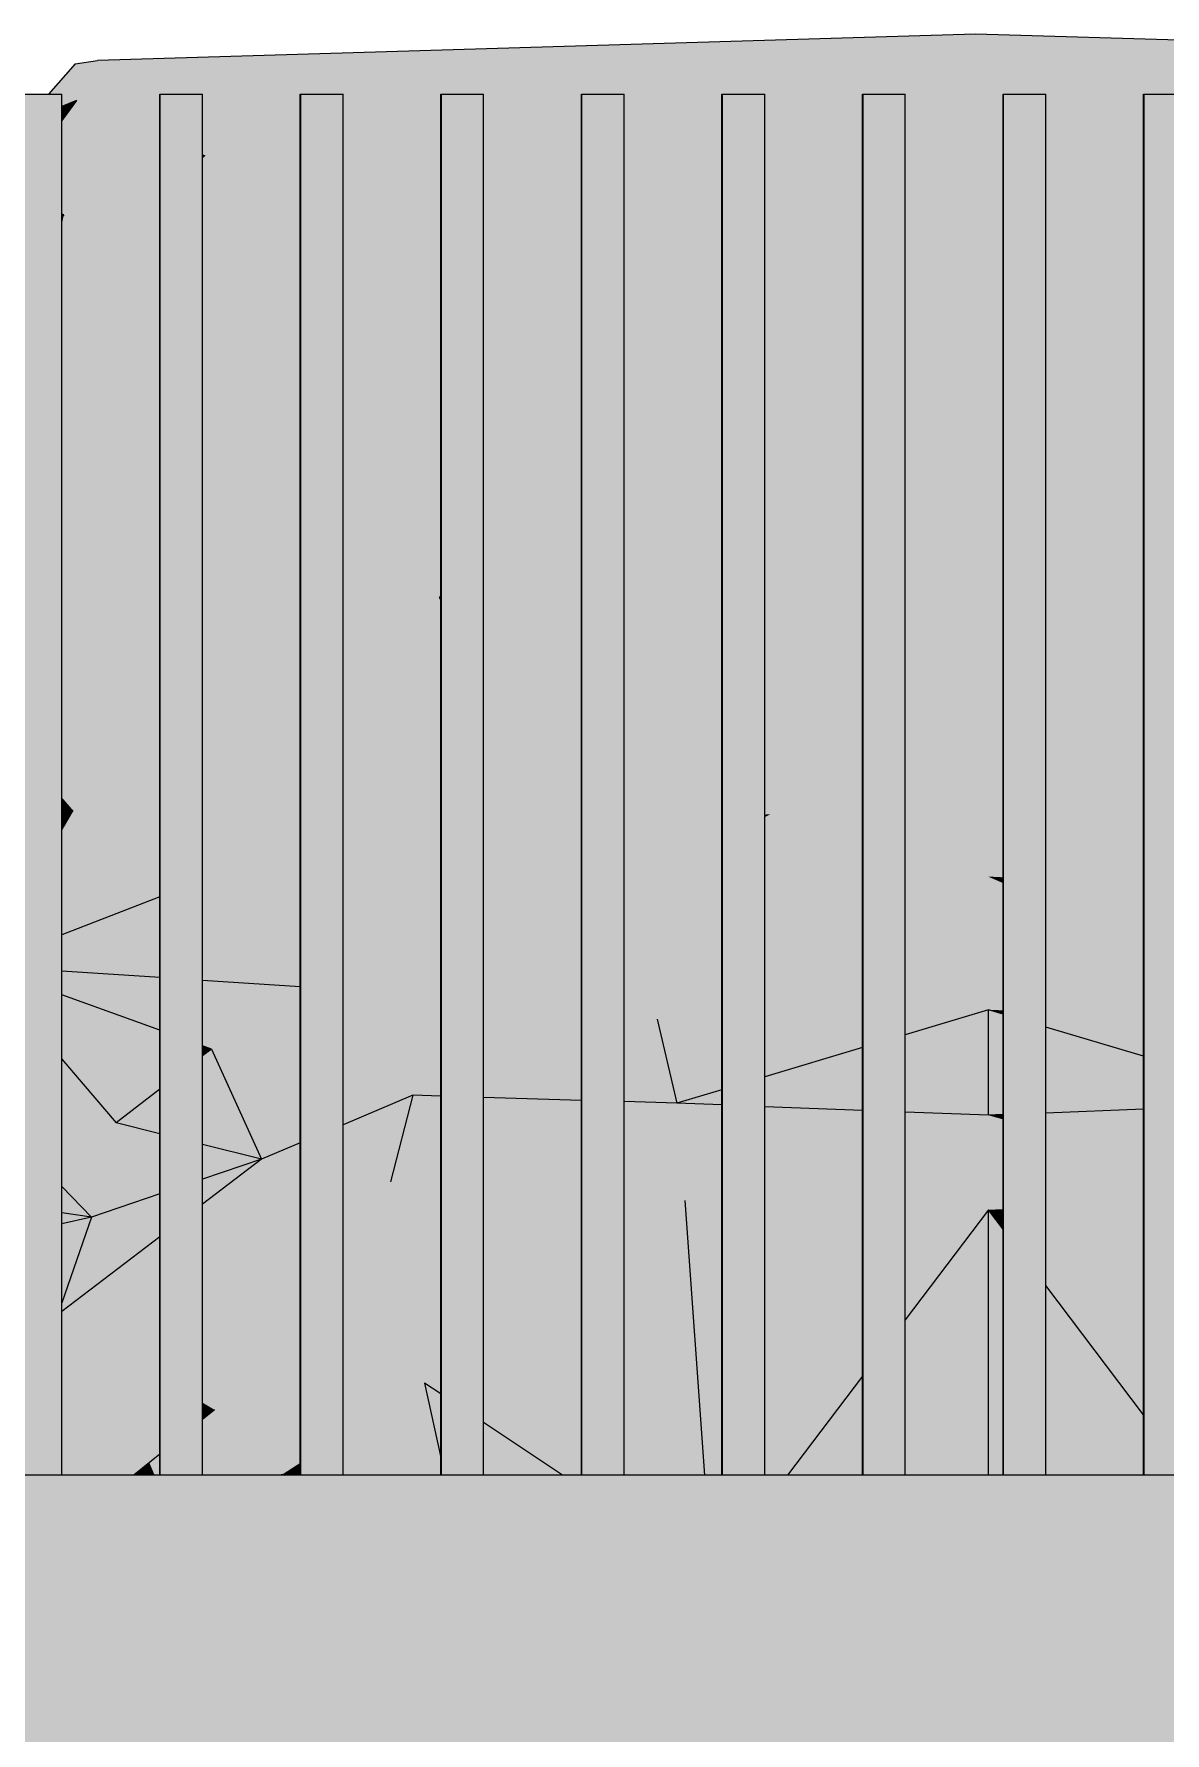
# Model space of a CAD drawing. Header units: millimetres. Extents: x 365175 to 2667127, y -330297 to -162108.
# Drawn here: x 1907729 to 1908532, y -319094 to -317888 of the extents above; entities that cross this region are included whole.
import ezdxf

# ---------------------------------------------------------------- set-up
doc = ezdxf.new("R2010")
doc.units = ezdxf.units.MM
doc.header["$MEASUREMENT"] = 0
doc.layers.add('Cars', color=7, linetype='Continuous')
doc.layers.add('TopoAlt', color=7, linetype='Continuous')

# ---------------------------------------------------------------- blocks, each defined once
blk = doc.blocks.new('Élément de coupe_125_6', base_point=(1445436.1, -319511))
at = {"layer": 'TopoAlt', "linetype": 'Continuous', "lineweight": 0, "true_color": 0x000000}
blk.add_hatch(color=18, dxfattribs=at).paths.add_polyline_path([(1882185.2, -318911), (1882185.2, -319511), (1914672.8, -319511), (1914672.8, -318911)])
at = {"layer": 'TopoAlt', "color": 190, "linetype": 'Continuous', "lineweight": 5, "true_color": 0x8002ff}
blk.add_line((1914672.8, -318911), (1882185.2, -318911), dxfattribs=at)
blk = doc.blocks.new('Élément de coupe_431_6', base_point=(1445436.1, -319511))
at = {"linetype": 'Continuous', "lineweight": 0, "true_color": 0x000000}
for points in [[(1907718.6, -318911), (1907718.9, -318911), (1907718.9, -317931), (1907718.6, -317931)], [(1907718.6, -318911), (1907718.9, -318911), (1907718.9, -317931), (1907718.6, -317931)], [(1907718.9, -318911), (1907748.9, -318911), (1907748.9, -317931), (1907718.9, -317931)]]:
    blk.add_hatch(color=18, dxfattribs=at).paths.add_polyline_path(points)
at = {"color": 18, "linetype": 'Continuous', "lineweight": 5, "true_color": 0x330000}
for p, q in [((1907718.6, -317931), (1907718.9, -317931)), ((1907718.6, -318911), (1907718.6, -317931)), ((1907718.9, -317931), (1907748.9, -317931)), ((1907718.9, -318911), (1907718.9, -317931)), ((1907748.9, -318911), (1907748.9, -317931))]:
    blk.add_line(p, q, dxfattribs=at)
blk = doc.blocks.new('Élément de coupe_432_6', base_point=(1445436.1, -319511))
at = {"linetype": 'Continuous', "lineweight": 0, "true_color": 0x000000}
for points in [[(1907818.4, -318911), (1907818.7, -318911), (1907818.7, -317931), (1907818.4, -317931)], [(1907818.4, -318911), (1907818.7, -318911), (1907818.7, -317931), (1907818.4, -317931)], [(1907818.7, -318911), (1907848.7, -318911), (1907848.7, -317931), (1907818.7, -317931)]]:
    blk.add_hatch(color=18, dxfattribs=at).paths.add_polyline_path(points)
at = {"color": 18, "linetype": 'Continuous', "lineweight": 5, "true_color": 0x330000}
for p, q in [((1907818.4, -317931), (1907818.7, -317931)), ((1907818.4, -318911), (1907818.4, -317931)), ((1907818.7, -317931), (1907848.7, -317931)), ((1907818.7, -318911), (1907818.7, -317931)), ((1907848.7, -318911), (1907848.7, -317931))]:
    blk.add_line(p, q, dxfattribs=at)
blk = doc.blocks.new('Élément de coupe_433_6', base_point=(1445436.1, -319511))
at = {"linetype": 'Continuous', "lineweight": 0, "true_color": 0x000000}
for points in [[(1907918.1, -318911), (1907918.4, -318911), (1907918.4, -317931), (1907918.1, -317931)], [(1907918.1, -318911), (1907918.4, -318911), (1907918.4, -317931), (1907918.1, -317931)], [(1907918.4, -318911), (1907948.4, -318911), (1907948.4, -317931), (1907918.4, -317931)]]:
    blk.add_hatch(color=18, dxfattribs=at).paths.add_polyline_path(points)
at = {"color": 18, "linetype": 'Continuous', "lineweight": 5, "true_color": 0x330000}
for p, q in [((1907918.1, -317931), (1907918.4, -317931)), ((1907918.1, -318911), (1907918.1, -317931)), ((1907918.4, -317931), (1907948.4, -317931)), ((1907918.4, -318911), (1907918.4, -317931)), ((1907948.4, -318911), (1907948.4, -317931))]:
    blk.add_line(p, q, dxfattribs=at)
blk = doc.blocks.new('Élément de coupe_434_6', base_point=(1445436.1, -319511))
at = {"linetype": 'Continuous', "lineweight": 0, "true_color": 0x000000}
for points in [[(1908017.9, -318911), (1908018.2, -318911), (1908018.2, -317931), (1908017.9, -317931)], [(1908017.9, -318911), (1908018.2, -318911), (1908018.2, -317931), (1908017.9, -317931)], [(1908018.2, -318911), (1908048.2, -318911), (1908048.2, -317931), (1908018.2, -317931)]]:
    blk.add_hatch(color=18, dxfattribs=at).paths.add_polyline_path(points)
at = {"color": 18, "linetype": 'Continuous', "lineweight": 5, "true_color": 0x330000}
for p, q in [((1908017.9, -317931), (1908018.2, -317931)), ((1908017.9, -318911), (1908017.9, -317931)), ((1908018.2, -317931), (1908048.2, -317931)), ((1908018.2, -318911), (1908018.2, -317931)), ((1908048.2, -318911), (1908048.2, -317931))]:
    blk.add_line(p, q, dxfattribs=at)
blk = doc.blocks.new('Élément de coupe_435_6', base_point=(1445436.1, -319511))
at = {"linetype": 'Continuous', "lineweight": 0, "true_color": 0x000000}
for points in [[(1908117.6, -318911), (1908117.9, -318911), (1908117.9, -317931), (1908117.6, -317931)], [(1908117.6, -318911), (1908117.9, -318911), (1908117.9, -317931), (1908117.6, -317931)], [(1908117.9, -318911), (1908147.9, -318911), (1908147.9, -317931), (1908117.9, -317931)]]:
    blk.add_hatch(color=18, dxfattribs=at).paths.add_polyline_path(points)
at = {"color": 18, "linetype": 'Continuous', "lineweight": 5, "true_color": 0x330000}
for p, q in [((1908117.6, -317931), (1908117.9, -317931)), ((1908117.6, -318911), (1908117.6, -317931)), ((1908117.9, -317931), (1908147.9, -317931)), ((1908117.9, -318911), (1908117.9, -317931)), ((1908147.9, -318911), (1908147.9, -317931))]:
    blk.add_line(p, q, dxfattribs=at)
blk = doc.blocks.new('Élément de coupe_436_6', base_point=(1445436.1, -319511))
at = {"linetype": 'Continuous', "lineweight": 0, "true_color": 0x000000}
for points in [[(1908217.4, -318911), (1908217.7, -318911), (1908217.7, -317931), (1908217.4, -317931)], [(1908217.4, -318911), (1908217.7, -318911), (1908217.7, -317931), (1908217.4, -317931)], [(1908217.7, -318911), (1908247.7, -318911), (1908247.7, -317931), (1908217.7, -317931)]]:
    blk.add_hatch(color=18, dxfattribs=at).paths.add_polyline_path(points)
at = {"color": 18, "linetype": 'Continuous', "lineweight": 5, "true_color": 0x330000}
for p, q in [((1908217.4, -317931), (1908217.7, -317931)), ((1908217.4, -318911), (1908217.4, -317931)), ((1908217.7, -317931), (1908247.7, -317931)), ((1908217.7, -318911), (1908217.7, -317931)), ((1908247.7, -318911), (1908247.7, -317931))]:
    blk.add_line(p, q, dxfattribs=at)
blk = doc.blocks.new('Élément de coupe_437_6', base_point=(1445436.1, -319511))
at = {"linetype": 'Continuous', "lineweight": 0, "true_color": 0x000000}
for points in [[(1908317.1, -318911), (1908317.5, -318911), (1908317.5, -317931), (1908317.1, -317931)], [(1908317.1, -318911), (1908317.5, -318911), (1908317.5, -317931), (1908317.1, -317931)], [(1908317.5, -318911), (1908347.5, -318911), (1908347.5, -317931), (1908317.5, -317931)]]:
    blk.add_hatch(color=18, dxfattribs=at).paths.add_polyline_path(points)
at = {"color": 18, "linetype": 'Continuous', "lineweight": 5, "true_color": 0x330000}
for p, q in [((1908317.1, -317931), (1908317.5, -317931)), ((1908317.1, -318911), (1908317.1, -317931)), ((1908317.5, -317931), (1908347.5, -317931)), ((1908317.5, -318911), (1908317.5, -317931)), ((1908347.5, -318911), (1908347.5, -317931))]:
    blk.add_line(p, q, dxfattribs=at)
blk = doc.blocks.new('Élément de coupe_438_6', base_point=(1445436.1, -319511))
at = {"linetype": 'Continuous', "lineweight": 0, "true_color": 0x000000}
for points in [[(1908416.9, -318911), (1908417.2, -318911), (1908417.2, -317931), (1908416.9, -317931)], [(1908416.9, -318911), (1908417.2, -318911), (1908417.2, -317931), (1908416.9, -317931)], [(1908417.2, -318911), (1908447.2, -318911), (1908447.2, -317931), (1908417.2, -317931)]]:
    blk.add_hatch(color=18, dxfattribs=at).paths.add_polyline_path(points)
at = {"color": 18, "linetype": 'Continuous', "lineweight": 5, "true_color": 0x330000}
for p, q in [((1908416.9, -317931), (1908417.2, -317931)), ((1908416.9, -318911), (1908416.9, -317931)), ((1908417.2, -317931), (1908447.2, -317931)), ((1908417.2, -318911), (1908417.2, -317931)), ((1908447.2, -318911), (1908447.2, -317931))]:
    blk.add_line(p, q, dxfattribs=at)
blk = doc.blocks.new('Élément de coupe_439_6', base_point=(1445436.1, -319511))
at = {"linetype": 'Continuous', "lineweight": 0, "true_color": 0x000000}
for points in [[(1908516.6, -318911), (1908517, -318911), (1908517, -317931), (1908516.6, -317931)], [(1908516.6, -318911), (1908517, -318911), (1908517, -317931), (1908516.6, -317931)], [(1908517, -318911), (1908547, -318911), (1908547, -317931), (1908517, -317931)]]:
    blk.add_hatch(color=18, dxfattribs=at).paths.add_polyline_path(points)
at = {"color": 18, "linetype": 'Continuous', "lineweight": 5, "true_color": 0x330000}
for p, q in [((1908516.6, -317931), (1908517, -317931)), ((1908516.6, -318911), (1908516.6, -317931)), ((1908517, -317931), (1908547, -317931)), ((1908517, -318911), (1908517, -317931)), ((1908547, -318911), (1908547, -317931))]:
    blk.add_line(p, q, dxfattribs=at)
blk = doc.blocks.new('Élément de coupe_490_6', base_point=(1445436.1, -319511))
at = {"layer": 'Cars', "linetype": 'Continuous', "lineweight": 0, "true_color": 0x000000}
for points in [[(1908395.6, -317891), (1908397.3, -317888.3), (1907758.2, -317909.4)], [(1907774.1, -317907.2), (1907758.2, -317909.4), (1908397.3, -317888.3)], [(1908397.3, -317888.3), (1908395.6, -317891), (1909034.2, -317907.5)], [(1907758.2, -317909.4), (1907759.3, -317935.4), (1907818.4, -317931.3), (1907818.4, -317931), (1907818.7, -317931), (1907822.9, -317931), (1908395.6, -317891)], [(1908395.6, -317891), (1907822.9, -317931), (1907848.7, -317931), (1907848.7, -317932.8), (1908395.6, -317916.6)], [(1908395.6, -317916.6), (1909015.4, -317931.1), (1909015.4, -317931), (1909023.4, -317931), (1908395.6, -317891)], [(1909034.2, -317907.5), (1908395.6, -317891), (1909023.4, -317931), (1909032.2, -317931)], [(1907739.4, -317931), (1907748.9, -317931), (1907748.9, -317939.7), (1907759.3, -317935.4), (1907758.2, -317909.4)], [(1907848.7, -317932.8), (1907848.7, -317973.6), (1907851, -317974.6), (1907918.1, -317967.5), (1907918.1, -317931), (1907948.4, -317931), (1907948.4, -317964.2), (1908017.9, -317956.8), (1908017.9, -317931), (1908048.2, -317931), (1908048.2, -317953.6), (1908117.6, -317946.2), (1908117.6, -317931), (1908147.9, -317931), (1908147.9, -317943), (1908217.4, -317935.6), (1908217.4, -317931), (1908247.7, -317931), (1908247.7, -317932.3), (1908395.6, -317916.6)], [(1908247.7, -317932.3), (1908247.7, -317949), (1908317.1, -317933.8), (1908317.1, -317931), (1908329.9, -317931), (1908395.6, -317916.6)], [(1908329.9, -317931), (1908347.5, -317931), (1908347.5, -317984.5), (1908395.4, -317980.4), (1908395.6, -317916.6)], [(1908395.6, -317916.6), (1908395.4, -317980.4), (1908416.9, -317982.2), (1908416.9, -317931), (1908447.2, -317931), (1908447.2, -317984.7), (1908516.6, -317990.4), (1908516.6, -317942.9)], [(1908395.6, -317916.6), (1908516.6, -317942.9), (1908516.6, -317932)], [(1909015.4, -317931.1), (1908395.6, -317916.6), (1908516.6, -317932), (1908516.6, -317931), (1908547, -317931), (1908547, -317935.9), (1908616.4, -317944.8), (1908616.4, -317931), (1908646.7, -317931), (1908646.7, -317948.6), (1908716.2, -317957.5), (1908716.2, -317931), (1908746.5, -317931), (1908746.5, -317961.4), (1908815.9, -317970.3), (1908815.9, -317931), (1908846.2, -317931), (1908846.2, -317974.1), (1908915.7, -317983), (1908915.7, -317931), (1908946, -317931), (1908946, -317976.3), (1909015.4, -317940.2)], [(1907759.3, -317935.4), (1907748.9, -317949.6), (1907748.9, -318016.1), (1907750.3, -318016.5)], [(1907748.9, -317939.7), (1907748.9, -317949.6), (1907759.3, -317935.4)], [(1907750.3, -318016.5), (1907818.4, -317988.2), (1907818.4, -317960.7), (1907759.3, -317935.4)], [(1907759.3, -317935.4), (1907818.4, -317933.7), (1907818.4, -317931.3)], [(1907818.4, -317933.7), (1907759.3, -317935.4), (1907818.4, -317960.7)], [(1908147.9, -317970.9), (1908217.4, -317955.7), (1908217.4, -317935.6), (1908147.9, -317943)], [(1908247.7, -317992.9), (1908317.1, -317987), (1908317.1, -317933.8), (1908247.7, -317949)], [(1908048.2, -317992.8), (1908117.6, -317977.6), (1908117.6, -317946.2), (1908048.2, -317953.6)], [(1908017.9, -317956.8), (1907948.4, -317964.2), (1907948.4, -318014.7), (1908017.9, -317999.5)], [(1908147.9, -318001.4), (1908217.4, -317995.5), (1908217.4, -317955.7), (1908147.9, -317970.9)], [(1907848.7, -317975.6), (1907851, -317974.6), (1907848.7, -317973.6)], [(1907851, -317974.6), (1907918.1, -318018.4), (1907918.1, -317967.5)], [(1907848.7, -317975.6), (1907848.7, -317976.5), (1907851, -317974.6)], [(1907848.7, -317976.5), (1907848.7, -318039.2), (1907918.1, -318021.5), (1907918.1, -318018.4), (1907851, -317974.6)], [(1908048.2, -318009.9), (1908117.6, -318004), (1908117.6, -317977.6), (1908048.2, -317992.8)], [(1908347.5, -317991.6), (1908347.5, -318035.5), (1908395.6, -318034.3), (1908395.4, -317980.4)], [(1908347.5, -317988.4), (1908395.4, -317980.4), (1908347.5, -317984.5)], [(1908347.5, -317991.6), (1908395.4, -317980.4), (1908347.5, -317988.4)], [(1908416.9, -317984), (1908395.4, -317980.4), (1908416.9, -317985.2)], [(1908416.9, -317982.2), (1908395.4, -317980.4), (1908416.9, -317984)], [(1908416.9, -317985.2), (1908395.4, -317980.4), (1908395.6, -318034.3), (1908416.9, -318034.8)], [(1908447.2, -317989), (1908516.6, -318000.6), (1908516.6, -317990.4), (1908447.2, -317984.7)], [(1907748.9, -318023), (1907748.9, -318059.4), (1907818.4, -318001.7), (1907818.4, -317988.2), (1907750.3, -318016.5)], [(1908217.4, -317995.5), (1908147.9, -318001.4), (1908147.9, -318021.7), (1908217.4, -318010.1)], [(1908317.1, -317987), (1908247.7, -317992.9), (1908247.7, -318005), (1908317.1, -317993.5)], [(1908247.7, -318005), (1908247.7, -318015), (1908317.1, -317998.7), (1908317.1, -317993.5)], [(1908447.2, -317991.9), (1908516.6, -318007.3), (1908516.6, -318000.6), (1908447.2, -317989)], [(1908447.2, -318035.4), (1908516.6, -318036.9), (1908516.6, -318007.3), (1908447.2, -317991.9)], [(1907748.9, -318059.4), (1907748.9, -318064.5), (1907818.4, -318046.9), (1907818.4, -318001.7)], [(1907948.4, -318018.3), (1908017.9, -318012.4), (1908017.9, -317999.5), (1907948.4, -318014.7)], [(1908117.6, -318004), (1908048.2, -318009.9), (1908048.2, -318038.4), (1908117.6, -318026.8)], [(1908147.9, -318021.7), (1908147.9, -318038.4), (1908217.4, -318022.1), (1908217.4, -318010.1)], [(1908247.7, -318015), (1908247.7, -318037.9), (1908317.1, -318036.2), (1908317.1, -317998.7)], [(1907748.9, -318016.1), (1907748.9, -318017.5), (1907750.3, -318016.5)], [(1907748.9, -318018.2), (1907748.9, -318023), (1907750.3, -318016.5)], [(1907748.9, -318017.5), (1907748.9, -318018.2), (1907750.3, -318016.5)], [(1907848.7, -318039.2), (1907848.7, -318052.4), (1907918.1, -318022.1), (1907918.1, -318021.5)], [(1907848.7, -318052.4), (1907848.7, -318075.9), (1907918.1, -318060.3), (1907918.1, -318022.1)], [(1908017.9, -318012.4), (1907948.4, -318018.3), (1907948.4, -318055), (1908017.9, -318043.4)], [(1908147.9, -318040.3), (1908217.4, -318038.7), (1908217.4, -318022.1), (1908147.9, -318038.4)], [(1908048.2, -318048.4), (1908117.6, -318042.4), (1908117.6, -318026.8), (1908048.2, -318038.4)], [(1907948.4, -318055), (1907948.4, -318057.1), (1908017.9, -318051.1), (1908017.9, -318043.4)], [(1908048.2, -318048.4), (1908048.2, -318223.8), (1908117.6, -318083), (1908117.6, -318042.4)], [(1908217.4, -318038.7), (1908147.9, -318040.3), (1908147.9, -318200.1), (1908217.4, -318153.6)], [(1908317.1, -318036.2), (1908247.7, -318037.9), (1908247.7, -318133.3), (1908317.1, -318086.9)], [(1908347.5, -318066.5), (1908395.6, -318034.3), (1908347.5, -318035.5)], [(1908347.5, -318066.5), (1908347.5, -318295), (1908397.9, -318296.1), (1908395.6, -318034.3)], [(1908416.9, -318048.4), (1908395.6, -318034.3), (1908397.9, -318296.1), (1908416.9, -318295.7)], [(1908416.9, -318034.8), (1908395.6, -318034.3), (1908416.9, -318048.4)], [(1908516.6, -318036.9), (1908447.2, -318035.4), (1908447.2, -318068.6), (1908516.6, -318114.6)], [(1907748.9, -318064.5), (1907748.9, -318095.9), (1907818.4, -318065.6), (1907818.4, -318046.9)], [(1907948.4, -318057.1), (1907948.4, -318124.1), (1908016.4, -318288.2), (1908017.9, -318285.3), (1908017.9, -318051.1)], [(1907748.9, -318095.9), (1907748.9, -318098.4), (1907818.4, -318082.8), (1907818.4, -318065.6)], [(1907848.7, -318075.9), (1907848.7, -318154.8), (1907918.1, -318064.1), (1907918.1, -318060.3)], [(1907848.7, -318154.8), (1907848.7, -318291), (1907918.1, -318289.9), (1907918.1, -318064.1)], [(1908447.2, -318295.1), (1908516.6, -318293.6), (1908516.6, -318114.6), (1908447.2, -318068.6)], [(1907748.9, -318285.2), (1907818.4, -318194.5), (1907818.4, -318082.8), (1907748.9, -318098.4)], [(1908117.6, -318083), (1908048.2, -318223.8), (1908048.2, -318266.9), (1908117.6, -318220.4)], [(1908247.7, -318293), (1908317.1, -318294.4), (1908317.1, -318086.9), (1908247.7, -318133.3)], [(1907948.4, -318289.4), (1908016.4, -318288.2), (1907948.4, -318124.1)], [(1908147.9, -318200.1), (1908147.9, -318290.9), (1908217.4, -318292.4), (1908217.4, -318153.6)], [(1907748.9, -318292.7), (1907818.4, -318291.6), (1907818.4, -318194.5), (1907748.9, -318285.2)], [(1908117.6, -318220.4), (1908048.2, -318266.9), (1908048.2, -318288.9), (1908117.6, -318290.3)], [(1908016.4, -318288.2), (1908017.9, -318287.2), (1908017.9, -318285.3)], [(1908016.4, -318288.2), (1908017.9, -318288.3), (1908017.9, -318287.2)], [(1907818.4, -318291.6), (1907748.9, -318292.7), (1907748.9, -318396), (1907818.4, -318368)], [(1907918.1, -318289.9), (1907848.7, -318291), (1907848.7, -318355.8), (1907918.1, -318327.8)], [(1907948.4, -318422.5), (1908017.9, -318428.1), (1908017.9, -318291.3), (1908016.4, -318288.2), (1907948.4, -318315.6)], [(1907948.4, -318315.6), (1908016.4, -318288.2), (1907948.4, -318289.4)], [(1908017.9, -318288.3), (1908016.4, -318288.2), (1908017.9, -318291.3)], [(1908048.2, -318288.9), (1908048.2, -318355.6), (1908085, -318433.5), (1908117.6, -318419.1), (1908117.6, -318290.3)], [(1908147.9, -318290.9), (1908147.9, -318405.8), (1908217.4, -318375.3), (1908217.4, -318292.4)], [(1908247.7, -318293), (1908247.7, -318362), (1908317.1, -318331.6), (1908317.1, -318294.4)], [(1908397.9, -318296.1), (1908347.5, -318295), (1908347.5, -318318.2)], [(1908347.5, -318424.6), (1908400.3, -318422.9), (1908397.9, -318296.1), (1908347.5, -318318.2)], [(1908416.9, -318295.7), (1908397.9, -318296.1), (1908416.9, -318304.3)], [(1908416.9, -318304.3), (1908397.9, -318296.1), (1908400.3, -318422.9), (1908416.9, -318423.4)], [(1908516.6, -318293.6), (1908447.2, -318295.1), (1908447.2, -318317.4), (1908516.6, -318347.5)], [(1908447.2, -318317.4), (1908447.2, -318424.4), (1908516.6, -318426.7), (1908516.6, -318347.5)], [(1907918.1, -318327.8), (1907848.7, -318355.8), (1907848.7, -318414.5), (1907918.1, -318420.1)], [(1908317.1, -318331.6), (1908247.7, -318362), (1908247.7, -318428), (1908317.1, -318425.7)], [(1908048.2, -318430.5), (1908085, -318433.5), (1908048.2, -318355.6)], [(1907748.9, -318396), (1907748.9, -318406.5), (1907818.4, -318412.1), (1907818.4, -318368)], [(1908147.9, -318405.8), (1908147.9, -318431.3), (1908217.4, -318429), (1908217.4, -318375.3)], [(1907748.9, -318430.1), (1907756.7, -318439.1), (1907818.4, -318438), (1907818.4, -318412.1), (1907748.9, -318406.5)], [(1907848.7, -318414.5), (1907848.7, -318437.5), (1907918.1, -318436.3), (1907918.1, -318420.1)], [(1908085, -318433.5), (1908117.6, -318432.4), (1908117.6, -318419.1)], [(1907748.9, -318438.6), (1907756.7, -318439.1), (1907748.9, -318430.1)], [(1907948.4, -318422.5), (1907948.4, -318435.8), (1908017.9, -318434.6), (1908017.9, -318428.1)], [(1908085, -318433.5), (1908048.2, -318430.5), (1908048.2, -318434.1)], [(1908147.9, -318431.3), (1908147.9, -318445.3), (1908217.4, -318439.1), (1908217.4, -318429)], [(1908247.7, -318428), (1908247.7, -318436.4), (1908317.1, -318430.3), (1908317.1, -318425.7)], [(1908317.1, -318430.3), (1908247.7, -318436.4), (1908247.7, -318442.2), (1908251.8, -318442), (1908317.1, -318433.6)], [(1908400.3, -318422.9), (1908347.5, -318429.7), (1908347.5, -318437.6), (1908401.5, -318435.1)], [(1908347.5, -318427.6), (1908400.3, -318422.9), (1908347.5, -318424.6)], [(1908347.5, -318429.7), (1908400.3, -318422.9), (1908347.5, -318427.6)], [(1908416.9, -318424.4), (1908400.3, -318422.9), (1908416.9, -318424.9)], [(1908416.9, -318423.4), (1908400.3, -318422.9), (1908416.9, -318424.4)], [(1908416.9, -318424.9), (1908400.3, -318422.9), (1908401.5, -318435.1), (1908416.9, -318435.8)], [(1908447.2, -318427.1), (1908516.6, -318433.3), (1908516.6, -318426.7), (1908447.2, -318424.4)], [(1908447.2, -318428.6), (1908516.6, -318437.2), (1908516.6, -318433.3), (1908447.2, -318427.1)], [(1908447.2, -318428.6), (1908447.2, -318437.2), (1908516.6, -318440.4), (1908516.6, -318437.2)], [(1907748.9, -318452.5), (1907756.7, -318439.1), (1907748.9, -318438.6)], [(1907748.9, -318452.5), (1907748.9, -318527.6), (1907818.4, -318500.5), (1907818.4, -318484.9), (1907756.7, -318439.1)], [(1907818.4, -318438), (1907756.7, -318439.1), (1907818.4, -318444.4)], [(1907818.4, -318444.4), (1907756.7, -318439.1), (1907818.4, -318484.9)], [(1907848.7, -318447), (1907891.1, -318450.6), (1907918.1, -318448.2), (1907918.1, -318436.3), (1907848.7, -318437.5)], [(1907948.4, -318435.8), (1907948.4, -318445.6), (1908017.9, -318439.4), (1908017.9, -318434.6)], [(1908017.9, -318439.4), (1907948.4, -318445.6), (1907948.4, -318450.9), (1908017.9, -318451.2)], [(1908085, -318433.5), (1908048.2, -318436.7), (1908048.2, -318451.4), (1908078.1, -318451.5)], [(1908085, -318433.5), (1908048.2, -318434.1), (1908048.2, -318436.7)], [(1908078.1, -318451.5), (1908117.6, -318448), (1908117.6, -318432.4), (1908085, -318433.5)], [(1908147.9, -318445.3), (1908147.9, -318447.7), (1908217.4, -318443.9), (1908217.4, -318439.1)], [(1908147.9, -318447.7), (1908147.9, -318492.8), (1908217.4, -318458.8), (1908217.4, -318443.9)], [(1908251.8, -318442), (1908247.7, -318444), (1908247.7, -318471.7), (1908317.1, -318455.2), (1908317.1, -318439)], [(1908247.7, -318442.2), (1908247.7, -318444), (1908251.8, -318442)], [(1908251.8, -318442), (1908317.1, -318439), (1908317.1, -318433.6)], [(1908347.5, -318437.6), (1908347.5, -318447.9), (1908401.5, -318435.1)], [(1908347.5, -318447.9), (1908347.5, -318488.8), (1908406.2, -318486.2), (1908401.5, -318435.1)], [(1908416.9, -318438.6), (1908401.5, -318435.1), (1908406.2, -318486.2), (1908416.9, -318486.7)], [(1908416.9, -318435.8), (1908401.5, -318435.1), (1908416.9, -318438.6)], [(1908447.2, -318437.2), (1908447.2, -318445.6), (1908516.6, -318461.6), (1908516.6, -318440.4)], [(1907848.7, -318447), (1907848.7, -318482.6), (1907891.1, -318450.6)], [(1907848.7, -318482.6), (1907848.7, -318492.2), (1907918.1, -318479.9), (1907918.1, -318450.8), (1907891.1, -318450.6)], [(1907891.1, -318450.6), (1907918.1, -318450.8), (1907918.1, -318448.2)], [(1907948.4, -318474.5), (1908017.9, -318462.2), (1908017.9, -318451.2), (1907948.4, -318450.9)], [(1908078.1, -318451.5), (1908048.2, -318451.4), (1908048.2, -318456.8)], [(1908048.2, -318497), (1908117.6, -318497.7), (1908117.6, -318482.3), (1908078.1, -318451.5), (1908048.2, -318456.8)], [(1908078.1, -318451.5), (1908117.6, -318449.4), (1908117.6, -318448)], [(1908078.1, -318451.5), (1908117.6, -318482.3), (1908117.6, -318449.4)], [(1908247.7, -318493.1), (1908317.1, -318490.1), (1908317.1, -318455.2), (1908247.7, -318471.7)], [(1908447.2, -318488), (1908516.6, -318491.1), (1908516.6, -318461.6), (1908447.2, -318445.6)], [(1908017.9, -318462.2), (1907948.4, -318474.5), (1907948.4, -318496.2), (1908017.9, -318496.8)], [(1908147.9, -318492.8), (1908147.9, -318495.4), (1908217.4, -318478.9), (1908217.4, -318458.8)], [(1907848.7, -318492.2), (1907848.7, -318495.3), (1907918.1, -318495.9), (1907918.1, -318479.9)], [(1908147.9, -318497.4), (1908217.4, -318494.4), (1908217.4, -318478.9), (1908147.9, -318495.4)], [(1908247.7, -318554.5), (1908317.1, -318524.6), (1908317.1, -318490.1), (1908247.7, -318493.1)], [(1908347.5, -318488.8), (1908347.5, -318511.5), (1908406.2, -318486.2)], [(1908347.5, -318511.5), (1908347.5, -318582.4), (1908406.5, -318580.8), (1908406.2, -318486.2)], [(1908416.9, -318486.7), (1908406.2, -318486.2), (1908416.9, -318490.8)], [(1908416.9, -318490.8), (1908406.2, -318486.2), (1908406.5, -318580.8), (1908416.9, -318581.1)], [(1908447.2, -318503.9), (1908516.6, -318533.7), (1908516.6, -318491.1), (1908447.2, -318488)], [(1907818.4, -318500.5), (1907748.9, -318527.6), (1907748.9, -318553.3), (1907818.4, -318557.9)], [(1907848.7, -318507.1), (1907918.1, -318557.5), (1907918.1, -318495.9), (1907848.7, -318495.3)], [(1907948.4, -318558.7), (1908017.9, -318536.4), (1908017.9, -318496.8), (1907948.4, -318496.2)], [(1908048.2, -318497), (1908048.2, -318526.6), (1908117.6, -318504.3), (1908117.6, -318497.7)], [(1908048.2, -318526.6), (1908048.2, -318576), (1908117.6, -318582.4), (1908117.6, -318504.3)], [(1908147.9, -318525.1), (1908171.5, -318587.3), (1908217.4, -318567.5), (1908217.4, -318494.4), (1908147.9, -318497.4)], [(1908447.2, -318581.9), (1908516.6, -318583.9), (1908516.6, -318533.7), (1908447.2, -318503.9)], [(1907848.7, -318507.1), (1907848.7, -318559.9), (1907918.1, -318564.5), (1907918.1, -318557.5)], [(1908147.9, -318585.1), (1908171.5, -318587.3), (1908147.9, -318525.1)], [(1908247.7, -318554.5), (1908247.7, -318585.2), (1908317.1, -318583.3), (1908317.1, -318524.6)], [(1907948.4, -318558.7), (1907948.4, -318567), (1908017.9, -318573.3), (1908017.9, -318536.4)], [(1907818.4, -318557.9), (1907748.9, -318553.3), (1907748.9, -318570.1), (1907818.4, -318595.3)], [(1907848.7, -318606.3), (1907855, -318608.6), (1907918.1, -318571.3), (1907918.1, -318564.5), (1907848.7, -318559.9)], [(1907748.9, -318615.7), (1907787.5, -318661), (1907818.4, -318637), (1907818.4, -318595.3), (1907748.9, -318570.1)], [(1907855, -318608.6), (1907918.1, -318623.1), (1907918.1, -318571.3)], [(1907948.4, -318567), (1907948.4, -318587), (1907998, -318641.4), (1908017.9, -318635.2), (1908017.9, -318573.3)], [(1908048.2, -318576), (1908048.2, -318625.8), (1908117.6, -318604.1), (1908117.6, -318582.4)], [(1908171.5, -318587.3), (1908217.4, -318586), (1908217.4, -318567.5)], [(1907948.4, -318587), (1907948.4, -318630), (1907998, -318641.4)], [(1908147.9, -318594.6), (1908171.5, -318587.3), (1908147.9, -318585.1)], [(1908147.9, -318645.9), (1908185.4, -318647.1), (1908171.5, -318587.3), (1908147.9, -318594.6)], [(1908171.5, -318587.3), (1908185.4, -318647.1), (1908217.4, -318637.5), (1908217.4, -318586)], [(1908247.7, -318585.2), (1908247.7, -318628.4), (1908317.1, -318607.6), (1908317.1, -318583.3)], [(1908347.5, -318598.5), (1908347.5, -318653.3), (1908406.5, -318655.6), (1908406.5, -318580.8)], [(1908347.5, -318598.5), (1908406.5, -318580.8), (1908347.5, -318582.4)], [(1908406.5, -318580.8), (1908406.5, -318655.6), (1908416.9, -318655.1), (1908416.9, -318583.9)], [(1908406.5, -318580.8), (1908416.9, -318583.9), (1908416.9, -318581.1)], [(1908516.6, -318583.9), (1908447.2, -318581.9), (1908447.2, -318593), (1908516.6, -318613.7)], [(1908447.2, -318654), (1908516.6, -318651.3), (1908516.6, -318613.7), (1908447.2, -318593)], [(1907848.7, -318613.5), (1907855, -318608.6), (1907848.7, -318606.3)], [(1907855, -318608.6), (1907848.7, -318613.5), (1907848.7, -318676.3), (1907890.6, -318686.7)], [(1907855, -318608.6), (1907890.6, -318686.7), (1907918.1, -318675.1), (1907918.1, -318623.1)], [(1908117.6, -318604.1), (1908048.2, -318625.8), (1908048.2, -318642.9), (1908117.6, -318645)], [(1908247.7, -318628.4), (1908247.7, -318649.5), (1908317.1, -318652.1), (1908317.1, -318607.6)], [(1907748.9, -318615.7), (1907748.9, -318651.1), (1907787.5, -318661)], [(1907787.5, -318661), (1907818.4, -318668.7), (1907818.4, -318637)], [(1907948.4, -318630), (1907948.4, -318662.3), (1907998, -318641.4)], [(1907998, -318641.4), (1908017.9, -318642), (1908017.9, -318635.2)], [(1907998, -318641.4), (1907948.4, -318662.3), (1907948.4, -318697), (1907982, -318702.9)], [(1907998, -318641.4), (1907982, -318702.9), (1908017.9, -318693.1), (1908017.9, -318642)], [(1908048.2, -318684.8), (1908117.6, -318665.7), (1908117.6, -318645), (1908048.2, -318642.9)], [(1908147.9, -318657.4), (1908185.4, -318647.1), (1908147.9, -318645.9)], [(1908147.9, -318713.4), (1908191.2, -318716.1), (1908185.4, -318647.1), (1908147.9, -318657.4)], [(1908185.4, -318647.1), (1908217.4, -318648.3), (1908217.4, -318637.5)], [(1908185.4, -318647.1), (1908191.2, -318716.1), (1908217.4, -318708.7), (1908217.4, -318648.3)], [(1907787.5, -318661), (1907748.9, -318651.1), (1907748.9, -318706.2), (1907769.8, -318727.8)], [(1907787.5, -318661), (1907769.8, -318727.8), (1907818.4, -318711.3), (1907818.4, -318668.7)], [(1908247.7, -318649.5), (1908247.7, -318700.2), (1908317.1, -318680.7), (1908317.1, -318652.1)], [(1908347.5, -318653.3), (1908347.5, -318672.2), (1908406.5, -318655.6)], [(1908347.5, -318672.2), (1908347.5, -318720.8), (1908406.5, -318722.6), (1908406.5, -318655.6)], [(1908416.9, -318655.1), (1908406.5, -318655.6), (1908416.9, -318658.5)], [(1908406.5, -318722.6), (1908416.9, -318722.3), (1908416.9, -318658.5), (1908406.5, -318655.6)], [(1908447.2, -318667), (1908516.6, -318686.4), (1908516.6, -318651.3), (1908447.2, -318654)], [(1908117.6, -318665.7), (1908048.2, -318684.8), (1908048.2, -318707.1), (1908117.6, -318711.5)], [(1908447.2, -318721.3), (1908516.6, -318719.2), (1908516.6, -318686.4), (1908447.2, -318667)], [(1907848.7, -318676.3), (1907848.7, -318701), (1907890.6, -318686.7)], [(1907890.6, -318686.7), (1907918.1, -318691.6), (1907918.1, -318675.1)], [(1908317.1, -318680.7), (1908247.7, -318700.2), (1908247.7, -318717.8), (1908317.1, -318719.9)], [(1907890.6, -318686.7), (1907848.7, -318718.7), (1907848.7, -318859.5), (1907857.2, -318864.6)], [(1907848.7, -318701), (1907848.7, -318718.7), (1907890.6, -318686.7)], [(1907857.2, -318864.6), (1907905.4, -318910.4), (1907890.6, -318686.7)], [(1907890.6, -318686.7), (1907905.4, -318910.4), (1907918.1, -318876), (1907918.1, -318691.6)], [(1907948.4, -318697), (1907948.4, -318793.9), (1907982, -318702.9)], [(1907982, -318702.9), (1908017.9, -318705.2), (1908017.9, -318693.1)], [(1907748.9, -318706.2), (1907748.9, -318724.9), (1907769.8, -318727.8)], [(1907982, -318702.9), (1907948.4, -318793.9), (1907948.4, -318882.8), (1908006.3, -318845.7)], [(1908017.9, -318705.2), (1907982, -318702.9), (1908006.3, -318845.7), (1908017.9, -318837.6)], [(1908048.2, -318707.1), (1908048.2, -318816.3), (1908117.6, -318767.7), (1908117.6, -318711.5)], [(1908191.2, -318716.1), (1908217.4, -318716.9), (1908217.4, -318708.7)], [(1907748.9, -318788.8), (1907748.9, -318794.9), (1907818.4, -318741.9), (1907818.4, -318711.3), (1907769.8, -318727.8)], [(1908147.9, -318746.4), (1908191.2, -318716.1), (1908147.9, -318713.4)], [(1908147.9, -318746.4), (1908147.9, -318911), (1908205.2, -318911), (1908191.2, -318716.1)], [(1908191.2, -318716.1), (1908205.2, -318911), (1908217.4, -318911), (1908217.4, -318716.9)], [(1908247.7, -318911), (1908264, -318911), (1908317.1, -318840.8), (1908317.1, -318719.9), (1908247.7, -318717.8)], [(1908347.5, -318800.7), (1908406.5, -318722.6), (1908347.5, -318720.8)], [(1908516.6, -318719.2), (1908447.2, -318721.3), (1908447.2, -318776.4), (1908516.6, -318868.1)], [(1907748.9, -318732.6), (1907769.8, -318727.8), (1907748.9, -318724.9)], [(1907748.9, -318788.8), (1907769.8, -318727.8), (1907748.9, -318732.6)], [(1908347.5, -318911), (1908406.5, -318911), (1908406.5, -318722.6), (1908347.5, -318800.7)], [(1908406.5, -318722.6), (1908416.9, -318736.3), (1908416.9, -318722.3)], [(1908416.9, -318736.3), (1908406.5, -318722.6), (1908406.5, -318911), (1908416.9, -318911)], [(1907748.9, -318794.9), (1907748.9, -318798.8), (1907818.4, -318841), (1907818.4, -318741.9)], [(1908347.5, -318800.7), (1908375.2, -318764), (1908372.8, -318755.8), (1908347.5, -318759)], [(1908447.2, -318776.4), (1908487.4, -318829.5), (1908470.9, -318758.8), (1908447.2, -318756.1)], [(1908117.6, -318767.7), (1908048.2, -318816.3), (1908048.2, -318873.6), (1908104.1, -318911), (1908117.6, -318911)], [(1908247.7, -318911), (1908264, -318911), (1908294.3, -318871), (1908265.1, -318769.6), (1908247.7, -318771.8)], [(1908349.2, -318911), (1908406.5, -318911), (1908406.5, -318893.2), (1908375.2, -318764), (1908347.5, -318800.7), (1908347.5, -318903.8)], [(1908447.2, -318911), (1908516.6, -318911), (1908516.6, -318868.1), (1908447.2, -318776.4)], [(1908447.2, -318776.4), (1908447.2, -318896.3), (1908450.4, -318911), (1908504.9, -318911), (1908487.4, -318829.5)], [(1908147.9, -318911), (1908193.1, -318911), (1908155.3, -318787.2), (1908147.9, -318788.8)], [(1907748.9, -318911), (1907799.9, -318911), (1907818.4, -318896), (1907818.4, -318841), (1907748.9, -318798.8)], [(1908099.4, -318832.9), (1908117.6, -318892.6), (1908117.6, -318800.7)], [(1908217.4, -318801), (1908212.3, -318809.9), (1908217.4, -318827.5)], [(1907984.4, -318859.4), (1907984.5, -318859.6), (1908006.3, -318845.7), (1908003.1, -318826.4)], [(1908003.1, -318826.4), (1908006.3, -318845.7), (1908017.9, -318837.6), (1908017.9, -318818.5), (1908005.8, -318821.7)], [(1908006.3, -318845.7), (1908017.9, -318853.3), (1908017.9, -318837.6)], [(1908006.3, -318845.7), (1908017.9, -318853.3), (1908017.9, -318837.6)], [(1908048.2, -318873.6), (1908063.7, -318883.9), (1908048.2, -318833.3)], [(1908317.1, -318840.8), (1908264, -318911), (1908317.1, -318911)], [(1907901.9, -318858.3), (1907905.4, -318910.4), (1907918.1, -318876), (1907918.1, -318851.2)], [(1907948.4, -318882.8), (1907948.4, -318911), (1908017.9, -318911), (1908017.9, -318898.4), (1908006.3, -318845.7)], [(1907984.5, -318859.6), (1908004.7, -318911), (1908017.9, -318911), (1908017.9, -318898.4), (1908006.3, -318845.7)], [(1908006.3, -318845.7), (1908017.9, -318898.4), (1908017.9, -318853.3)], [(1908006.3, -318845.7), (1908017.9, -318898.4), (1908017.9, -318853.3)], [(1907848.7, -318859.5), (1907848.7, -318871.5), (1907857.2, -318864.6)], [(1907848.7, -318871.5), (1907848.7, -318911), (1907903.3, -318911), (1907905.4, -318910.4), (1907857.2, -318864.6)], [(1907873, -318879.6), (1907905.4, -318910.4), (1907901.9, -318858.3), (1907883, -318861.7)], [(1907905.4, -318910.4), (1907918.1, -318902.2), (1907918.1, -318876)], [(1907905.4, -318910.4), (1907918.1, -318902.2), (1907918.1, -318876)], [(1908048.2, -318873.6), (1908048.2, -318911), (1908104.1, -318911)], [(1908048.2, -318911), (1908073.6, -318911), (1908063.7, -318883.9), (1908048.2, -318873.6)], [(1908264, -318911), (1908304, -318911), (1908294.3, -318871)], [(1907765.9, -318892.1), (1907755.2, -318911), (1907799.9, -318911), (1907810.9, -318902), (1907801.6, -318882.1)], [(1907863.7, -318896), (1907869.9, -318911), (1907903.3, -318911), (1907905.4, -318910.4), (1907873, -318879.6)], [(1907818.4, -318896), (1907799.9, -318911), (1907818.4, -318911)], [(1907799.9, -318911), (1907814.7, -318911), (1907810.9, -318902)], [(1907918.1, -318902.2), (1907905.4, -318910.4), (1907906.7, -318911), (1907918.1, -318911)], [(1907918.1, -318902.2), (1907905.4, -318910.4), (1907906.7, -318911), (1907918.1, -318911)], [(1908406.5, -318893.2), (1908406.5, -318911), (1908410.3, -318911)], [(1907903.3, -318911), (1907905.2, -318911), (1907905.4, -318910.4)], [(1907903.3, -318911), (1907905.2, -318911), (1907905.4, -318910.4)], [(1907905.4, -318910.4), (1907905.2, -318911), (1907906.7, -318911)], [(1907905.4, -318910.4), (1907905.2, -318911), (1907906.7, -318911)]]:
    blk.add_hatch(color=18, dxfattribs=at).paths.add_polyline_path(points)
at = {"layer": 'Cars', "color": 7, "linetype": 'Continuous', "lineweight": 5}
for p, q in [((1908397.3, -317888.3), (1907774.1, -317907.2)), ((1909034.2, -317907.5), (1908397.3, -317888.3)), ((1907758.2, -317909.4), (1907739.4, -317931)), ((1907758.2, -317909.4), (1907774.1, -317907.2)), ((1907759.3, -317935.4), (1907748.9, -317949.6)), ((1907759.3, -317935.4), (1907748.9, -317939.7)), ((1907750.3, -318016.5), (1907748.9, -318016.1)), ((1907750.3, -318016.5), (1907748.9, -318018.2)), ((1907750.3, -318016.5), (1907748.9, -318017.5)), ((1907756.7, -318439.1), (1907748.9, -318452.5)), ((1907818.4, -318500.5), (1907748.9, -318527.6)), ((1907818.4, -318557.9), (1907748.9, -318553.3)), ((1907918.1, -318564.5), (1907848.7, -318559.9)), ((1907818.4, -318595.3), (1907748.9, -318570.1)), ((1908171.5, -318587.3), (1908185.4, -318647.1)), ((1908406.5, -318580.8), (1908347.5, -318598.5)), ((1908406.5, -318655.6), (1908406.5, -318580.8)), ((1908416.9, -318583.9), (1908406.5, -318580.8)), ((1908516.6, -318613.7), (1908447.2, -318593)), ((1907855, -318608.6), (1907848.7, -318606.3)), ((1907855, -318608.6), (1907848.7, -318613.5)), ((1907855, -318608.6), (1907890.6, -318686.7)), ((1908317.1, -318607.6), (1908247.7, -318628.4)), ((1907748.9, -318615.7), (1907787.5, -318661)), ((1907818.4, -318637), (1907787.5, -318661)), ((1907998, -318641.4), (1907948.4, -318662.3)), ((1907998, -318641.4), (1907982, -318702.9)), ((1908017.9, -318642), (1907998, -318641.4)), ((1908117.6, -318645), (1908048.2, -318642.9)), ((1908185.4, -318647.1), (1908147.9, -318645.9)), ((1908217.4, -318637.5), (1908185.4, -318647.1)), ((1908217.4, -318648.3), (1908185.4, -318647.1)), ((1907818.4, -318668.7), (1907787.5, -318661)), ((1908317.1, -318652.1), (1908247.7, -318649.5)), ((1908406.5, -318655.6), (1908347.5, -318653.3)), ((1908416.9, -318655.1), (1908406.5, -318655.6)), ((1908516.6, -318651.3), (1908447.2, -318654)), ((1907890.6, -318686.7), (1907848.7, -318676.3)), ((1907918.1, -318675.1), (1907890.6, -318686.7)), ((1907890.6, -318686.7), (1907848.7, -318718.7)), ((1907890.6, -318686.7), (1907848.7, -318701)), ((1907748.9, -318706.2), (1907769.8, -318727.8)), ((1907818.4, -318711.3), (1907769.8, -318727.8)), ((1908205.2, -318911), (1908191.2, -318716.1)), ((1907769.8, -318727.8), (1907748.9, -318724.9)), ((1907769.8, -318727.8), (1907748.9, -318788.8)), ((1907769.8, -318727.8), (1907748.9, -318732.6)), ((1908406.5, -318722.6), (1908347.5, -318800.7)), ((1908406.5, -318911), (1908406.5, -318722.6)), ((1908416.9, -318736.3), (1908406.5, -318722.6)), ((1907818.4, -318741.9), (1907748.9, -318794.9)), ((1908516.6, -318868.1), (1908447.2, -318776.4)), ((1908317.1, -318840.8), (1908264, -318911)), ((1908017.9, -318853.3), (1908006.3, -318845.7)), ((1908006.3, -318845.7), (1908017.9, -318898.4)), ((1907857.2, -318864.6), (1907848.7, -318871.5)), ((1908104.1, -318911), (1908048.2, -318873.6)), ((1907818.4, -318896), (1907799.9, -318911)), ((1907905.4, -318910.4), (1907903.3, -318911)), ((1907905.4, -318910.4), (1907905.2, -318911)), ((1907905.4, -318910.4), (1907906.7, -318911))]:
    blk.add_line(p, q, dxfattribs=at)

msp = doc.modelspace()

# ---------------------------------------------------------------- block references
at = {"lineweight": 0}
for name in ['Élément de coupe_431_6', 'Élément de coupe_432_6', 'Élément de coupe_433_6', 'Élément de coupe_434_6', 'Élément de coupe_435_6', 'Élément de coupe_436_6', 'Élément de coupe_437_6', 'Élément de coupe_438_6', 'Élément de coupe_439_6']:
    msp.add_blockref(name, (1445436.05, -319510.981), dxfattribs=at)
at = {"layer": 'Cars', "lineweight": 0}
msp.add_blockref('Élément de coupe_490_6', (1445436.05, -319510.981), dxfattribs=at)
at = {"layer": 'TopoAlt', "lineweight": 0}
msp.add_blockref('Élément de coupe_125_6', (1445436.05, -319510.981), dxfattribs=at)

doc.saveas('drawing.dxf')
